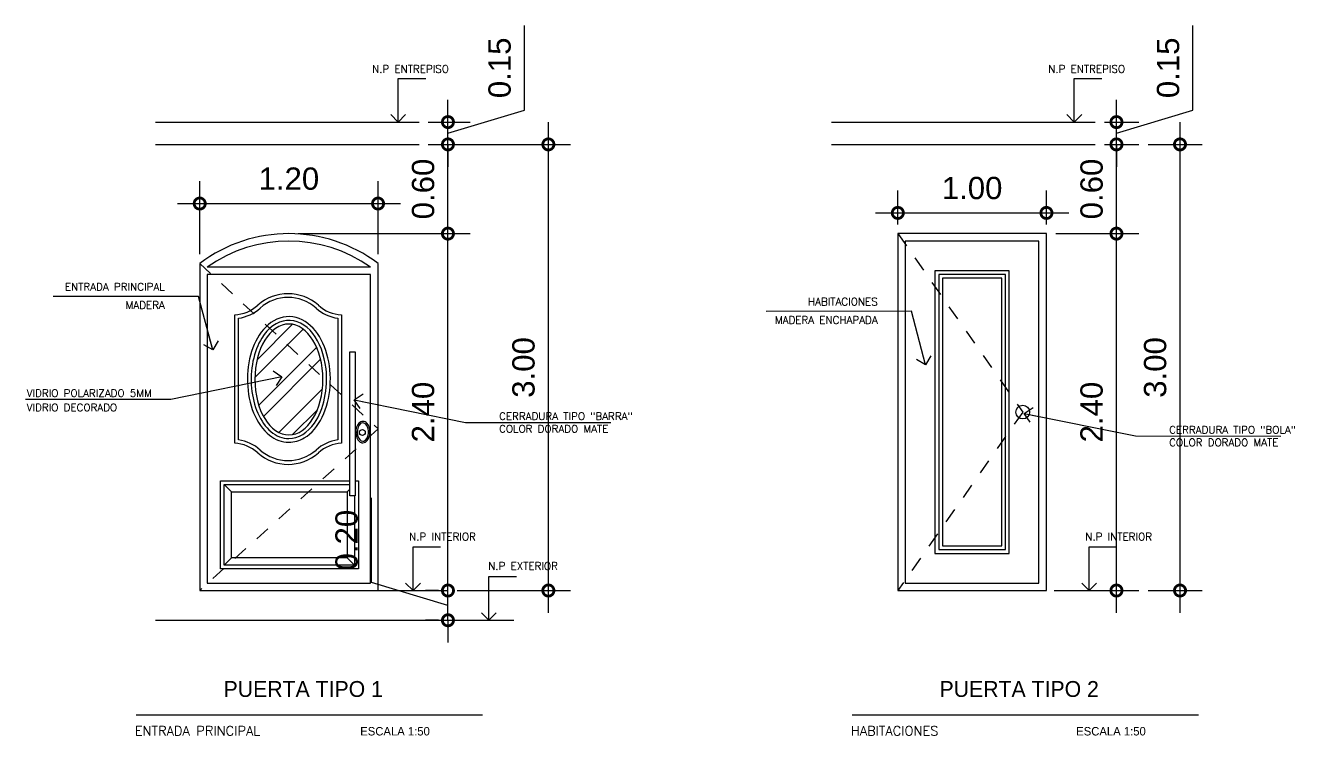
# Model space of a CAD drawing. Header units: inches. Extents: x -370 to 18, y -197 to 199.
# Drawn here: x -239.98 to -231.44, y 53.07 to 57.84 of the extents above; entities that cross this region are included whole.
import ezdxf

# ---------------------------------------------------------------- set-up
doc = ezdxf.new("R2010")
doc.units = ezdxf.units.IN
doc.header["$MEASUREMENT"] = 0
doc.header["$PDMODE"] = 34
doc.header["$PDSIZE"] = 0.2
doc.linetypes.add('DASHED2', pattern=[0.375, 0.25, -0.125])
doc.linetypes.add('RAYITAS', pattern=[0.375, 0.25, -0.125])
for name, color, linetype in [('CAJETIN', 5, 'DASHED2'), ('MUEBLES', 7, 'Continuous'), ('Textos', 2, 'Continuous'), ('ventanas', 1, 'Continuous')]:
    doc.layers.add(name, color=color, linetype=linetype)
doc.styles.add('ARIAL', font='arial.ttf', dxfattribs={"height": 0.14})
doc.styles.add('ML', font='ARIALN.TTF')
doc.styles.add('NT_25', font='romans.shx', dxfattribs={"height": 0.0509})
doc.styles.get("Standard").update_dxf_attribs({"font": 'arial.ttf'})
doc.dimstyles.new('DD_20 G', dxfattribs={"dimtxt": 0.08, "dimasz": 0.1, "dimexe": 0.08, "dimexo": 0.04, "dimgap": 0.02, "dimtad": 1, "dimzin": 0, "dimdsep": 46, "dimtxsty": 'ML', "dimblk": 'DOTSMALL', "dimcen": 0.09, "dimdle": 0.08, "dimclrd": 1, "dimclre": 1, "dimclrt": 2, "dimadec": 0, "dimazin": 0, "dimtfac": 1, "dimtofl": 0, "dimtmove": 2, "dimatfit": 3, "dimldrblk": 'OPEN90', "dimfxl": 1, "dimtolj": 1, "dimtzin": 0, "dimarcsym": 0})
doc.dimstyles.new('E100', dxfattribs={"dimtxt": 0.15, "dimasz": 0.15, "dimexe": 0.15, "dimexo": 0.0625, "dimgap": 0.09, "dimtad": 1, "dimzin": 0, "dimdsep": 46, "dimtxsty": 'Standard', "dimblk": 'DOTSMALL', "dimcen": 0.09, "dimdle": 0.15, "dimclrd": 1, "dimclre": 1, "dimclrt": 2, "dimazin": 0, "dimtfac": 1, "dimtofl": 0, "dimtmove": 1, "dimatfit": 1, "dimldrblk": 'OPEN90', "dimfxl": 1, "dimtolj": 1, "dimtzin": 0, "dimarcsym": 0})

# ---------------------------------------------------------------- blocks, each defined once
blk = doc.blocks.new('_DotSmall')
at = {"color": 0, "linetype": 'ByBlock', "const_width": 0.5}
blk.add_lwpolyline([(-0.0625, 0, 1), (0.0625, 0, 1)], format="xyb", close=True, dxfattribs=at)
blk = doc.blocks.new('_Open90')
at = {"color": 0, "linetype": 'ByBlock', "lineweight": -2}
for p, q in [((0, 0), (-1, 0)), ((-0.5, 0.5), (0, 0)), ((0, 0), (-0.5, -0.5))]:
    blk.add_line(p, q, dxfattribs=at)
blk = doc.blocks.new('*D334')
at = {"color": 1, "lineweight": -2, "transparency": 16777216}
for p, q in [((-237.6503, 54.0972), (-237.6503, 54.6663)), ((-237.1355, 54.0427), (-237.1355, 54.1927)), ((-237.1355, 53.9427), (-237.6503, 54.0972)), ((-237.198, 54.0427), (-237.2855, 54.0427)), ((-237.1355, 53.8427), (-237.1355, 54.0427)), ((-237.198, 53.8427), (-237.2855, 53.8427)), ((-237.1355, 53.8427), (-237.1355, 53.6927))]:
    blk.add_line(p, q, dxfattribs=at)
at = {"layer": 'DEFPOINTS', "color": 0, "transparency": 16777216}
for p in [(-237.1355, 54.0427), (-237.1355, 54.0427), (-237.1355, 53.8427)]:
    blk.add_point(p, dxfattribs=at)
at = {"color": 1, "lineweight": -2, "transparency": 16777216, "xscale": 0.15, "yscale": 0.15, "zscale": 0.15}
for p, rotation in [((-237.1355, 54.0427), 270), ((-237.1355, 53.8427), 90)]:
    blk.add_blockref('_DotSmall', p, dxfattribs=dict(at, rotation=rotation))
at = {"color": 2, "transparency": 16777216, "insert": (-237.8169, 54.3817), "char_height": 0.15, "attachment_point": 5, "rotation": 90}
blk.add_mtext('\\A1;0.20', dxfattribs=at)
blk = doc.blocks.new('*D335')
at = {"color": 1, "lineweight": -2, "transparency": 16777216}
for p, q in [((-237.1355, 53.8927), (-237.1355, 56.5927)), ((-238.1433, 56.4427), (-236.9855, 56.4427)), ((-237.198, 54.0427), (-237.2855, 54.0427))]:
    blk.add_line(p, q, dxfattribs=at)
at = {"layer": 'DEFPOINTS', "color": 0, "transparency": 16777216}
for p in [(-238.2058, 56.4427), (-237.1355, 56.4427), (-237.1355, 54.0427)]:
    blk.add_point(p, dxfattribs=at)
at = {"color": 1, "lineweight": -2, "transparency": 16777216, "xscale": 0.15, "yscale": 0.15, "zscale": 0.15}
for p, rotation in [((-237.1355, 56.4427), 90), ((-237.1355, 54.0427), 270)]:
    blk.add_blockref('_DotSmall', p, dxfattribs=dict(at, rotation=rotation))
at = {"color": 2, "transparency": 16777216, "insert": (-237.3021, 55.2427), "char_height": 0.15, "attachment_point": 5, "rotation": 90}
blk.add_mtext('\\A1;2.40', dxfattribs=at)
blk = doc.blocks.new('*D336')
at = {"color": 1, "lineweight": -2, "transparency": 16777216}
for p, q in [((-237.1355, 56.2927), (-237.1355, 57.1927)), ((-237.2675, 57.0427), (-236.9855, 57.0427)), ((-238.1433, 56.4427), (-236.9855, 56.4427))]:
    blk.add_line(p, q, dxfattribs=at)
at = {"layer": 'DEFPOINTS', "color": 0, "transparency": 16777216}
for p in [(-237.33, 57.0427), (-237.1355, 57.0427), (-238.2058, 56.4427)]:
    blk.add_point(p, dxfattribs=at)
at = {"color": 1, "lineweight": -2, "transparency": 16777216, "xscale": 0.15, "yscale": 0.15, "zscale": 0.15}
for p, rotation in [((-237.1355, 57.0427), 90), ((-237.1355, 56.4427), 270)]:
    blk.add_blockref('_DotSmall', p, dxfattribs=dict(at, rotation=rotation))
at = {"color": 2, "transparency": 16777216, "insert": (-237.3021, 56.7427), "char_height": 0.15, "attachment_point": 5, "rotation": 90}
blk.add_mtext('\\A1;0.60', dxfattribs=at)
blk = doc.blocks.new('*D337')
at = {"color": 1, "lineweight": -2, "transparency": 16777216}
for p, q in [((-236.6208, 57.2722), (-236.6208, 57.8429)), ((-237.1355, 57.1927), (-237.1355, 57.3427)), ((-237.1355, 57.1177), (-236.6208, 57.2722)), ((-237.2675, 57.1927), (-236.9855, 57.1927)), ((-237.1355, 57.0427), (-237.1355, 57.1927)), ((-237.2675, 57.0427), (-236.9855, 57.0427)), ((-237.1355, 57.0427), (-237.1355, 56.8927))]:
    blk.add_line(p, q, dxfattribs=at)
at = {"layer": 'DEFPOINTS', "color": 0, "transparency": 16777216}
for p in [(-237.33, 57.1927), (-237.1355, 57.1927), (-237.33, 57.0427)]:
    blk.add_point(p, dxfattribs=at)
at = {"color": 1, "lineweight": -2, "transparency": 16777216, "xscale": 0.15, "yscale": 0.15, "zscale": 0.15}
for p, rotation in [((-237.1355, 57.1927), 270), ((-237.1355, 57.0427), 90)]:
    blk.add_blockref('_DotSmall', p, dxfattribs=dict(at, rotation=rotation))
at = {"color": 2, "transparency": 16777216, "insert": (-236.7874, 57.5576), "char_height": 0.15, "attachment_point": 5, "rotation": 90}
blk.add_mtext('\\A1;0.15', dxfattribs=at)
blk = doc.blocks.new('*D338')
at = {"color": 1, "lineweight": -2, "transparency": 16777216}
for p, q in [((-236.4598, 53.8927), (-236.4598, 57.1927)), ((-237.2675, 57.0427), (-236.3098, 57.0427)), ((-237.073, 54.0427), (-236.3098, 54.0427))]:
    blk.add_line(p, q, dxfattribs=at)
at = {"layer": 'DEFPOINTS', "color": 0, "transparency": 16777216}
for p in [(-237.33, 57.0427), (-236.4598, 57.0427), (-237.1355, 54.0427)]:
    blk.add_point(p, dxfattribs=at)
at = {"color": 1, "lineweight": -2, "transparency": 16777216, "xscale": 0.15, "yscale": 0.15, "zscale": 0.15}
for p, rotation in [((-236.4598, 57.0427), 90), ((-236.4598, 54.0427), 270)]:
    blk.add_blockref('_DotSmall', p, dxfattribs=dict(at, rotation=rotation))
at = {"color": 2, "transparency": 16777216, "insert": (-236.6264, 55.5427), "char_height": 0.15, "attachment_point": 5, "rotation": 90}
blk.add_mtext('\\A1;3.00', dxfattribs=at)
blk = doc.blocks.new('*D339')
at = {"color": 1, "lineweight": -2, "transparency": 16777216}
for p, q in [((-232.6374, 53.8927), (-232.6374, 56.5927)), ((-233.046, 56.4427), (-232.4874, 56.4427)), ((-233.046, 54.0427), (-232.4874, 54.0427))]:
    blk.add_line(p, q, dxfattribs=at)
at = {"layer": 'DEFPOINTS', "color": 0, "transparency": 16777216}
for p in [(-233.1085, 56.4427), (-232.6374, 56.4427), (-233.1085, 54.0427)]:
    blk.add_point(p, dxfattribs=at)
at = {"color": 1, "lineweight": -2, "transparency": 16777216, "xscale": 0.15, "yscale": 0.15, "zscale": 0.15}
for p, rotation in [((-232.6374, 56.4427), 90), ((-232.6374, 54.0427), 270)]:
    blk.add_blockref('_DotSmall', p, dxfattribs=dict(at, rotation=rotation))
at = {"color": 2, "transparency": 16777216, "insert": (-232.804, 55.2427), "char_height": 0.15, "attachment_point": 5, "rotation": 90}
blk.add_mtext('\\A1;2.40', dxfattribs=at)
blk = doc.blocks.new('*D340')
at = {"color": 1, "lineweight": -2, "transparency": 16777216}
for p, q in [((-232.6374, 56.2927), (-232.6374, 57.1927)), ((-232.7179, 57.0427), (-232.4874, 57.0427)), ((-233.046, 56.4427), (-232.4874, 56.4427))]:
    blk.add_line(p, q, dxfattribs=at)
at = {"layer": 'DEFPOINTS', "color": 0, "transparency": 16777216}
for p in [(-232.7804, 57.0427), (-232.6374, 57.0427), (-233.1085, 56.4427)]:
    blk.add_point(p, dxfattribs=at)
at = {"color": 1, "lineweight": -2, "transparency": 16777216, "xscale": 0.15, "yscale": 0.15, "zscale": 0.15}
for p, rotation in [((-232.6374, 57.0427), 90), ((-232.6374, 56.4427), 270)]:
    blk.add_blockref('_DotSmall', p, dxfattribs=dict(at, rotation=rotation))
at = {"color": 2, "transparency": 16777216, "insert": (-232.804, 56.7427), "char_height": 0.15, "attachment_point": 5, "rotation": 90}
blk.add_mtext('\\A1;0.60', dxfattribs=at)
blk = doc.blocks.new('*D341')
at = {"color": 1, "lineweight": -2, "transparency": 16777216}
for p, q in [((-232.1227, 57.2722), (-232.1227, 57.8429)), ((-232.6374, 57.1927), (-232.6374, 57.3427)), ((-232.6374, 57.1177), (-232.1227, 57.2722)), ((-232.7179, 57.1927), (-232.4874, 57.1927)), ((-232.6374, 57.0427), (-232.6374, 57.1927)), ((-232.7179, 57.0427), (-232.4874, 57.0427)), ((-232.6374, 57.0427), (-232.6374, 56.8927))]:
    blk.add_line(p, q, dxfattribs=at)
at = {"layer": 'DEFPOINTS', "color": 0, "transparency": 16777216}
for p in [(-232.7804, 57.1927), (-232.6374, 57.1927), (-232.7804, 57.0427)]:
    blk.add_point(p, dxfattribs=at)
at = {"color": 1, "lineweight": -2, "transparency": 16777216, "xscale": 0.15, "yscale": 0.15, "zscale": 0.15}
for p, rotation in [((-232.6374, 57.1927), 270), ((-232.6374, 57.0427), 90)]:
    blk.add_blockref('_DotSmall', p, dxfattribs=dict(at, rotation=rotation))
at = {"color": 2, "transparency": 16777216, "insert": (-232.2893, 57.5576), "char_height": 0.15, "attachment_point": 5, "rotation": 90}
blk.add_mtext('\\A1;0.15', dxfattribs=at)
blk = doc.blocks.new('*D342')
at = {"color": 1, "lineweight": -2, "transparency": 16777216}
for p, q in [((-232.2097, 53.8927), (-232.2097, 57.1927)), ((-232.4249, 57.0427), (-232.0597, 57.0427)), ((-232.4249, 54.0427), (-232.0597, 54.0427))]:
    blk.add_line(p, q, dxfattribs=at)
at = {"layer": 'DEFPOINTS', "color": 0, "transparency": 16777216}
for p in [(-232.4874, 57.0427), (-232.2097, 57.0427), (-232.4874, 54.0427)]:
    blk.add_point(p, dxfattribs=at)
at = {"color": 1, "lineweight": -2, "transparency": 16777216, "xscale": 0.15, "yscale": 0.15, "zscale": 0.15}
for p, rotation in [((-232.2097, 57.0427), 90), ((-232.2097, 54.0427), 270)]:
    blk.add_blockref('_DotSmall', p, dxfattribs=dict(at, rotation=rotation))
at = {"color": 2, "transparency": 16777216, "insert": (-232.3764, 55.5427), "char_height": 0.15, "attachment_point": 5, "rotation": 90}
blk.add_mtext('\\A1;3.00', dxfattribs=at)
blk = doc.blocks.new('*D343')
at = {"color": 1, "lineweight": -2, "transparency": 16777216}
for p, q in [((-238.8058, 56.3052), (-238.8058, 56.7949)), ((-237.6058, 56.3052), (-237.6058, 56.7949)), ((-238.9558, 56.6449), (-237.4558, 56.6449))]:
    blk.add_line(p, q, dxfattribs=at)
at = {"layer": 'DEFPOINTS', "color": 0, "transparency": 16777216}
for p in [(-237.6058, 56.6449), (-238.8058, 56.2427), (-237.6058, 56.2427)]:
    blk.add_point(p, dxfattribs=at)
at = {"color": 1, "lineweight": -2, "transparency": 16777216, "xscale": 0.15, "yscale": 0.15, "zscale": 0.15, "rotation": 180}
blk.add_blockref('_DotSmall', (-238.8058, 56.6449), dxfattribs=at)
at = {"color": 1, "lineweight": -2, "transparency": 16777216, "xscale": 0.15, "yscale": 0.15, "zscale": 0.15}
blk.add_blockref('_DotSmall', (-237.6058, 56.6449), dxfattribs=at)
at = {"color": 2, "transparency": 16777216, "insert": (-238.2058, 56.8115), "char_height": 0.15, "attachment_point": 5}
blk.add_mtext('\\A1;1.20', dxfattribs=at)
blk = doc.blocks.new('*D344')
at = {"color": 1, "lineweight": -2, "transparency": 16777216}
for p, q in [((-234.1085, 56.5052), (-234.1085, 56.7319)), ((-233.1085, 56.5052), (-233.1085, 56.7319)), ((-234.2585, 56.5819), (-232.9585, 56.5819))]:
    blk.add_line(p, q, dxfattribs=at)
at = {"layer": 'DEFPOINTS', "color": 0, "transparency": 16777216}
for p in [(-233.1085, 56.5819), (-234.1085, 56.4427), (-233.1085, 56.4427)]:
    blk.add_point(p, dxfattribs=at)
at = {"color": 1, "lineweight": -2, "transparency": 16777216, "xscale": 0.15, "yscale": 0.15, "zscale": 0.15, "rotation": 180}
blk.add_blockref('_DotSmall', (-234.1085, 56.5819), dxfattribs=at)
at = {"color": 1, "lineweight": -2, "transparency": 16777216, "xscale": 0.15, "yscale": 0.15, "zscale": 0.15}
blk.add_blockref('_DotSmall', (-233.1085, 56.5819), dxfattribs=at)
at = {"color": 2, "transparency": 16777216, "insert": (-233.6085, 56.7484), "char_height": 0.15, "attachment_point": 5}
blk.add_mtext('\\A1;1.00', dxfattribs=at)

msp = doc.modelspace()

# ---------------------------------------------------------------- hatches: boundary and pattern name
h = msp.add_hatch()
h.set_pattern_fill('ANSI32', color=8, scale=0.6)
edge = h.paths.add_edge_path()
edge.add_ellipse((-238.20575, 55.46227), major_axis=(0, -0.37253), ratio=0.615108, start_angle=0, end_angle=360, ccw=False)

# ---------------------------------------------------------------- linework, layer by layer
at = {"color": 4}
for p, q in [((-239.10383, 57.19275), (-237.32996, 57.19275)), ((-234.55429, 57.19275), (-232.78043, 57.19275))]:
    msp.add_line(p, q, dxfattribs=at)
at = {"color": 8}
for p, q in [((-239.10383, 57.04275), (-237.32996, 57.04275)), ((-234.55429, 57.04275), (-232.78043, 57.04275)), ((-237.60575, 54.04275), (-237.13554, 54.04275)), ((-233.05622, 54.04275), (-232.58601, 54.04275)), ((-239.10383, 53.84275), (-236.69144, 53.84275))]:
    msp.add_line(p, q, dxfattribs=at)
at = {"color": 1}
for p, q in [((-237.65575, 56.21735), (-238.75575, 56.21735)), ((-237.65575, 56.16735), (-238.75575, 56.16735)), ((-238.59112, 54.70619), (-238.64112, 54.75619)), ((-237.81321, 54.70619), (-237.79523, 54.72417)), ((-238.59112, 54.26349), (-238.64112, 54.21349)), ((-237.81321, 54.26349), (-237.76321, 54.21349))]:
    msp.add_line(p, q, dxfattribs=at)
at = {"color": 2}
for p, q in [((-233.10854, 54.04275), (-233.10854, 56.14275)), ((-239.23257, 53.20705), (-236.90337, 53.20671)), ((-234.41521, 53.20705), (-232.086, 53.20671))]:
    msp.add_line(p, q, dxfattribs=at)
for points in [[(-234.10854, 54.04275), (-233.10854, 54.04275), (-233.10854, 56.44275), (-234.10854, 56.44275)], [(-234.05854, 54.09275), (-233.15854, 54.09275), (-233.15854, 56.39275), (-234.05854, 56.39275)]]:
    msp.add_lwpolyline(points, close=True, dxfattribs=at)
at = {"color": 8, "linetype": 'RAYITAS', "ltscale": 0.2, "transparency": 33554610}
for points in [[(-234.10854, 56.44275), (-233.26814, 55.24275), (-234.10854, 54.04275)], [(-238.80575, 56.24275), (-237.60575, 55.13005), (-238.80575, 54.04275)]]:
    msp.add_lwpolyline(points, dxfattribs=at)
at = {"color": 1}
for points in [[(-233.85854, 54.29275), (-233.35854, 54.29275), (-233.35854, 56.19275), (-233.85854, 56.19275)], [(-233.83354, 54.31775), (-233.38354, 54.31775), (-233.38354, 56.16775), (-233.83354, 56.16775)], [(-233.80854, 54.34275), (-233.40854, 54.34275), (-233.40854, 56.14275), (-233.80854, 56.14275)], [(-237.79523, 55.64747), (-237.76021, 55.64747), (-237.76021, 54.68053), (-237.79523, 54.68053)], [(-238.59112, 54.70619), (-237.81321, 54.70619), (-237.81321, 54.26349), (-238.59112, 54.26349)]]:
    msp.add_lwpolyline(points, close=True, dxfattribs=at)
for points in [[(-238.57031, 55.0335), (-238.57031, 55.89628)], [(-238.54531, 55.05596), (-238.54531, 55.87382)], [(-237.87681, 55.87382), (-237.87681, 55.05596)], [(-237.85181, 55.89628), (-237.85181, 55.0335)], [(-237.76021, 54.78119), (-237.73821, 54.78119), (-237.73821, 54.18849), (-238.66612, 54.18849), (-238.66612, 54.78119), (-237.79523, 54.78119)], [(-237.76321, 54.68053), (-237.76321, 54.21349), (-238.64112, 54.21349), (-238.64112, 54.75619), (-237.79523, 54.75619)]]:
    msp.add_lwpolyline(points, dxfattribs=at)
at = {"color": 2}
msp.add_circle((-233.26814, 55.24275), 0.04648, dxfattribs=at)
at = {"color": 1}
msp.add_circle((-237.7113, 55.10577), 0.01984, dxfattribs=at)
for centre, radius, start, end in [((-238.20575, 55.44275), 1, 53.130102, 126.869898), ((-238.21106, 55.73067), 0.3079, 48.380942, 131.619058), ((-238.58686, 56.15366), 0.2579, 273.677411, 311.619058), ((-238.58686, 56.15366), 0.2829, 278.443858, 311.619058), ((-238.21106, 55.73067), 0.2829, 48.380942, 131.619058), ((-237.83527, 56.15366), 0.2829, 228.380942, 261.556142), ((-237.83527, 56.15366), 0.2579, 228.380942, 266.322589), ((-238.58686, 54.77612), 0.2579, 48.380942, 86.322589), ((-238.58686, 54.77612), 0.2829, 48.380942, 81.556142), ((-237.83527, 54.77612), 0.2829, 98.443858, 131.619058), ((-237.83527, 54.77612), 0.2579, 93.677411, 131.619058), ((-238.21106, 55.19911), 0.3079, 228.380942, 311.619058), ((-238.21106, 55.19911), 0.2829, 228.380942, 311.619058)]:
    msp.add_arc(centre, radius, start, end, dxfattribs=at)
at = {"color": 1, "extrusion": (0, 0, -1)}
msp.add_ellipse((-238.20575, 55.46227), major_axis=(0, -0.37253), ratio=0.615108, dxfattribs=at)
at = {"color": 1}
for points, knots in [([(-238.20575, 55.03974), (-238.25253, 55.03974), (-238.29789, 55.0574), (-238.42748, 55.15897), (-238.48014, 55.29765), (-238.48887, 55.58433), (-238.44561, 55.73002), (-238.3172, 55.85872), (-238.26016, 55.88632), (-238.14243, 55.88307), (-238.08666, 55.85373), (-237.95814, 55.71687), (-237.91749, 55.56226), (-237.93979, 55.268), (-238.0017, 55.12882), (-238.13409, 55.05056), (-238.16939, 55.03974), (-238.20575, 55.03974)], [0, 0, 0, 0, 0.4501645, 0.4501645, 1.5179365, 1.5179365, 2.5857086, 2.5857086, 3.1557838, 3.1557838, 3.725859, 3.725859, 4.8297715, 4.8297715, 5.9336841, 5.9336841, 6.2831853, 6.2831853, 6.2831853, 6.2831853]), ([(-238.20575, 55.06474), (-238.24868, 55.06474), (-238.29106, 55.08193), (-238.39835, 55.17215), (-238.44594, 55.28343), (-238.46845, 55.52472), (-238.44288, 55.65254), (-238.34581, 55.80817), (-238.28592, 55.85301), (-238.15665, 55.86514), (-238.09215, 55.83114), (-237.99793, 55.71147), (-237.96642, 55.62604), (-237.9404, 55.40221), (-237.96995, 55.25925), (-238.07896, 55.10412), (-238.14109, 55.06474), (-238.20575, 55.06474)], [0, 0, 0, 0, 0.4773613, 0.4773613, 1.4202531, 1.4202531, 2.3631449, 2.3631449, 3.0839599, 3.0839599, 3.8047748, 3.8047748, 4.5255897, 4.5255897, 5.5641592, 5.5641592, 6.2831853, 6.2831853, 6.2831853, 6.2831853]), ([(-237.70813, 55.03628), (-237.71611, 55.03628), (-237.72385, 55.03929), (-237.74596, 55.05662), (-237.75494, 55.08028), (-237.75643, 55.1292), (-237.74905, 55.15405), (-237.72714, 55.17601), (-237.71741, 55.18072), (-237.69732, 55.18017), (-237.68781, 55.17516), (-237.66588, 55.15181), (-237.65894, 55.12543), (-237.66275, 55.07522), (-237.67331, 55.05148), (-237.6959, 55.03812), (-237.70192, 55.03628), (-237.70813, 55.03628)], [0, 0, 0, 0, 0.4501645, 0.4501645, 1.5179365, 1.5179365, 2.5857086, 2.5857086, 3.1557838, 3.1557838, 3.725859, 3.725859, 4.8297715, 4.8297715, 5.9336841, 5.9336841, 6.2831853, 6.2831853, 6.2831853, 6.2831853]), ([(-237.70813, 55.04628), (-237.72287, 55.04628), (-237.73793, 55.06286), (-237.74877, 55.11027), (-237.74408, 55.1393), (-237.72082, 55.17195), (-237.70379, 55.17484), (-237.6768, 55.15106), (-237.66862, 55.12431), (-237.67332, 55.07431), (-237.68594, 55.05273), (-237.70305, 55.04673), (-237.70559, 55.04628), (-237.70813, 55.04628)], [0, 0, 0, 0, 1.2146065, 1.2146065, 2.4292129, 2.4292129, 3.6438194, 3.6438194, 4.8584259, 4.8584259, 6.0730323, 6.0730323, 6.2831853, 6.2831853, 6.2831853, 6.2831853])]:
    msp.add_open_spline(points, degree=3, knots=knots, dxfattribs=at)
at = {"layer": 'MUEBLES', "color": 1}
for points in [[(-237.60575, 56.21735), (-237.60575, 56.24275, 0.3333333), (-238.80575, 56.24275), (-238.80575, 54.04275), (-237.60575, 54.04275)], [(-237.65575, 56.21735, 0.3189151), (-238.75575, 56.21735)]]:
    msp.add_lwpolyline(points, format="xyb", dxfattribs=at)
for points in [[(-237.60575, 54.04275), (-237.60575, 56.21735)], [(-238.75575, 56.16735), (-238.75575, 54.09275), (-237.65575, 54.09275), (-237.65575, 56.16735)]]:
    msp.add_lwpolyline(points, dxfattribs=at)

# ---------------------------------------------------------------- texts
at = {"layer": 'CAJETIN', "color": 1, "char_height": 0.1068674, "attachment_point": 5, "style": 'ARIAL'}
for s, insert in [('{\\fBankGothic Lt BT|b0|i0|c0|p34;\\C3;PUERTA TIPO 1}', (-238.10912, 53.37995)), ('{\\fBankGothic Lt BT|b0|i0|c0|p34;\\C3;PUERTA TIPO 2}', (-233.29175, 53.37995))]:
    msp.add_mtext(s, dxfattribs=dict(at, insert=insert))
at = {"layer": 'CAJETIN', "color": 2, "char_height": 0.0567635, "width": 3.5512359, "attachment_point": 1, "style": 'ARIAL'}
for insert in [(-237.72571, 53.12482), (-232.90835, 53.12482)]:
    msp.add_mtext('{\\fBankGothic Lt BT|b0|i0|c0|p34;ESCALA 1:50}', dxfattribs=dict(at, insert=insert))
at = {"layer": 'Textos', "color": 1, "style": 'NT_25'}
for s, p in [('ENTRADA PRINCIPAL', (-239.24233, 53.06759)), ('HABITACIONES', (-234.42496, 53.06759))]:
    msp.add_text(s, height=0.0639402, dxfattribs=at).set_placement(p)
at = {"layer": 'ventanas', "color": 3, "char_height": 0.0509, "width": 1.0115409, "style": 'NT_25'}
for s, insert, attachment_point in [('N.P ENTREPISO', (-237.12884, 57.5755), 3), ('N.P ENTREPISO', (-232.57931, 57.5755), 3), ('ENTRADA PRINCIPAL', (-239.04051, 56.1107), 3), ('MADERA ', (-239.04051, 55.98752), 3), ('HABITACIONES', (-234.24407, 56.0106), 3), ('MADERA ENCHAPADA ', (-234.24407, 55.88742), 3), ('VIDRIO POLARIZADO 5MM ', (-239.9699, 55.39526), 1), ('VIDRIO DECORADO ', (-239.9699, 55.29892), 1), ('CERRADURA TIPO "BARRA" COLOR DORADO MATE ', (-236.79137, 55.24054), 1), ('CERRADURA TIPO "BOLA" COLOR DORADO MATE ', (-232.2828, 55.14884), 1), ('N.P INTERIOR', (-236.94744, 54.43036), 3), ('N.P INTERIOR', (-232.39791, 54.43036), 3), ('N.P EXTERIOR', (-236.39557, 54.23279), 3)]:
    msp.add_mtext(s, dxfattribs=dict(at, insert=insert, attachment_point=attachment_point))

# ---------------------------------------------------------------- dimensions: what is measured, and where the dimension line sits
for base, p1, p2, picture, middle in [((-237.13554, 57.19275), (-237.32996, 57.04275), (-237.32996, 57.19275), '*D337', (-236.78737, 57.36218)), ((-232.63745, 57.19275), (-232.78043, 57.04275), (-232.78043, 57.19275), '*D341', (-232.28927, 57.36218)), ((-236.4598, 57.04275), (-237.13554, 54.04275), (-237.32996, 57.04275), '*D338', (-236.62644, 55.54275)), ((-232.63745, 57.04275), (-233.10854, 56.44275), (-232.78043, 57.04275), '*D340', (-232.80403, 56.74275)), ((-232.20974, 57.04275), (-232.48745, 54.04275), (-232.48745, 57.04275), '*D342', (-232.37638, 55.54275)), ((-237.13554, 56.44275), (-237.13554, 54.04275), (-238.20575, 56.44275), '*D335', (-237.30213, 55.24275)), ((-232.63745, 56.44275), (-233.10854, 54.04275), (-233.10854, 56.44275), '*D339', (-232.80403, 55.24275)), ((-237.13554, 54.04275), (-237.13554, 53.84275), (-237.13554, 54.04275), '*D334', (-237.81689, 54.18718))]:
    dim = msp.add_linear_dim(base=base, p1=p1, p2=p2, angle=90, dimstyle='E100')
    dim.commit()
    dim.dimension.update_dxf_attribs({"geometry": picture, "text_midpoint": middle})
dim = msp.add_linear_dim(base=(-237.13554, 57.04275), p1=(-238.20575, 56.44275), p2=(-237.32996, 57.04275), angle=90, dimstyle='E100')
dim.commit()
dim.dimension.update_dxf_attribs({"geometry": '*D336', "text_midpoint": (-237.13554, 56.74275), "dimtype": 160})
for base, p1, p2, picture, middle in [((-237.60575, 56.64494), (-238.80575, 56.24275), (-237.60575, 56.24275), '*D343', (-238.20575, 56.81153)), ((-233.10854, 56.58186), (-234.10854, 56.44275), (-233.10854, 56.44275), '*D344', (-233.60854, 56.74845))]:
    dim = msp.add_linear_dim(base=base, p1=p1, p2=p2, dimstyle='E100')
    dim.commit()
    dim.dimension.update_dxf_attribs({"geometry": picture, "text_midpoint": middle})

# ---------------------------------------------------------------- leaders
at = {"layer": 'ventanas'}
for points in [[(-237.47053, 57.19275), (-237.47053, 57.48625), (-237.28439, 57.48625)], [(-232.92099, 57.19275), (-232.92099, 57.48625), (-232.73486, 57.48625)], [(-238.71798, 55.66023), (-238.81352, 56.02098), (-239.79128, 56.02027)], [(-233.92154, 55.56013), (-234.01707, 55.92089), (-234.99484, 55.92017)], [(-238.25343, 55.48036), (-239.00102, 55.32832), (-239.97878, 55.3276)], [(-237.76596, 55.32564), (-237.01837, 55.1736), (-236.04061, 55.17288)], [(-233.25739, 55.23394), (-232.5098, 55.0819), (-231.53204, 55.08118)], [(-237.37065, 54.04275), (-237.37065, 54.33625), (-237.18451, 54.33625)], [(-232.82111, 54.04275), (-232.82111, 54.33625), (-232.63498, 54.33625)], [(-236.86021, 53.84275), (-236.86021, 54.13625), (-236.67407, 54.13625)]]:
    msp.add_leader(points, dimstyle='DD_20 G', dxfattribs=at)

doc.saveas('drawing.dxf')
